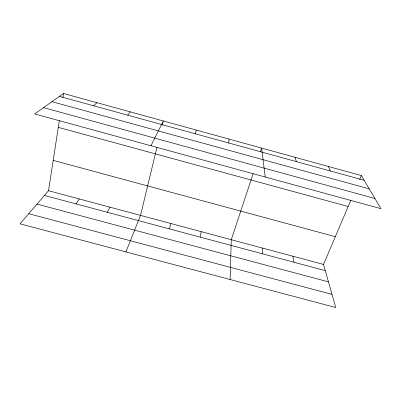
<?xml version="1.0" encoding="UTF-8"?>
<svg xmlns="http://www.w3.org/2000/svg" width="401" height="401" viewBox="0 0 401 401"><rect width="100%" height="100%" fill="white"/><g stroke="black" fill="none" stroke-linecap="round" stroke-linejoin="round"><path stroke-width="0.6" d="M230.104 279.517L231.272 239.708L253.201 173.493M228.781 143.002L229.016 139.092M200.36 237.186L201.162 231.633M350.88 200.214L323.487 264.429L335.772 307.527L20.05 223.838L48.526 190.711L59.348 120.591M62.872 97.789L63.533 93.473L361.391 175.583L380.95 208.68L34.661 113.954L63.533 93.473M156.961 147.292L140.525 215.377L125.904 251.898M162.305 125.167L163.317 120.982L150.951 145.763M195.257 133.769L196.244 130.059M169.468 228.916L170.916 223.522M260.444 151.628L261.617 148.079L265.236 177.026M359.682 179.593L361.391 175.583M107.252 212.264L109.999 207.192M75.924 203.878L79.333 198.971M127.698 115.167L130.22 111.859M93.664 105.794L96.962 102.691M28.752 213.718L332.023 294.384M48.526 190.711L323.487 264.429M44.451 195.452L325.246 270.615M37.022 204.094L328.459 281.873M53.208 160.38L335.321 236.68M58.305 127.368L348.193 206.515M59.448 96.375L364.168 180.285M51.96 101.684L369.251 188.881M43.564 107.643L374.935 198.5M328.304 166.465L330.334 170.966M295.046 157.297L296.319 161.603M292.89 256.224L294.018 262.254M262.154 247.983L262.635 253.853"/></g></svg>
